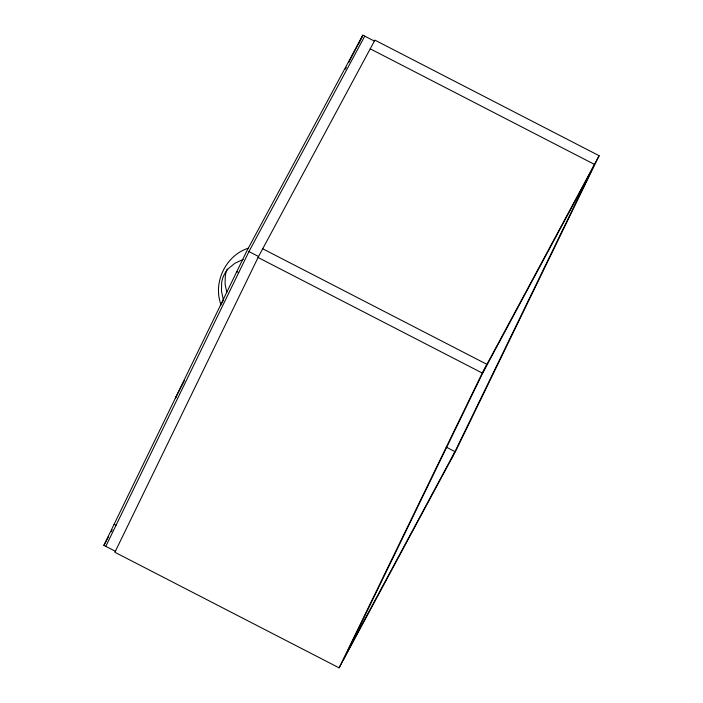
<?xml version="1.0" encoding="UTF-8"?>
<svg xmlns="http://www.w3.org/2000/svg" width="703" height="703" viewBox="0 0 703 703"><rect width="100%" height="100%" fill="white"/><g stroke="black" fill="none" stroke-linecap="round" stroke-linejoin="round"><path stroke-width="1.05" d="M115.406 551.31L103.877 545.361L247.025 250.558L362.853 35.15L374.383 41.09M222.043 302.949L223.431 300.084L221.454 291.016L221.656 282.571A62.066 40.291 28.3 0 1 228.493 268.484L234.934 263.256L243.159 259.451M105.802 546.354L248.95 251.551L364.769 36.143M358.539 44.025L362.853 35.15L348.741 62.462M248.95 251.551L258.555 256.498L114.888 552.277L339.11 667.85L482.267 373.038L599.123 155.706L374.901 40.124L258.036 257.465L482.267 373.038M343.785 659.159L486.933 364.347L262.711 248.774M451.3 459.208L594.448 164.397L370.226 48.823M599.123 155.706L455.975 450.509L339.11 667.85M184.52 380.402L175.451 397.96L176.646 396.123M345.217 69.289L346.228 67.339M103.877 545.361L108.552 536.67M111.144 531.837L112.19 529.913M483.26 371.931L590.766 171.98M347.467 651.576L454.982 451.625L446.203 447.099M248.247 248.212C225.707 255.347 212.552 282.843 221.085 304.917M236.806 271.613L238.721 272.606M114.106 524.306L116.021 525.299M226.814 292.404L225.092 284.249L225.294 275.804A62.066 40.291 28.3 0 1 227.245 269.117"/></g></svg>
